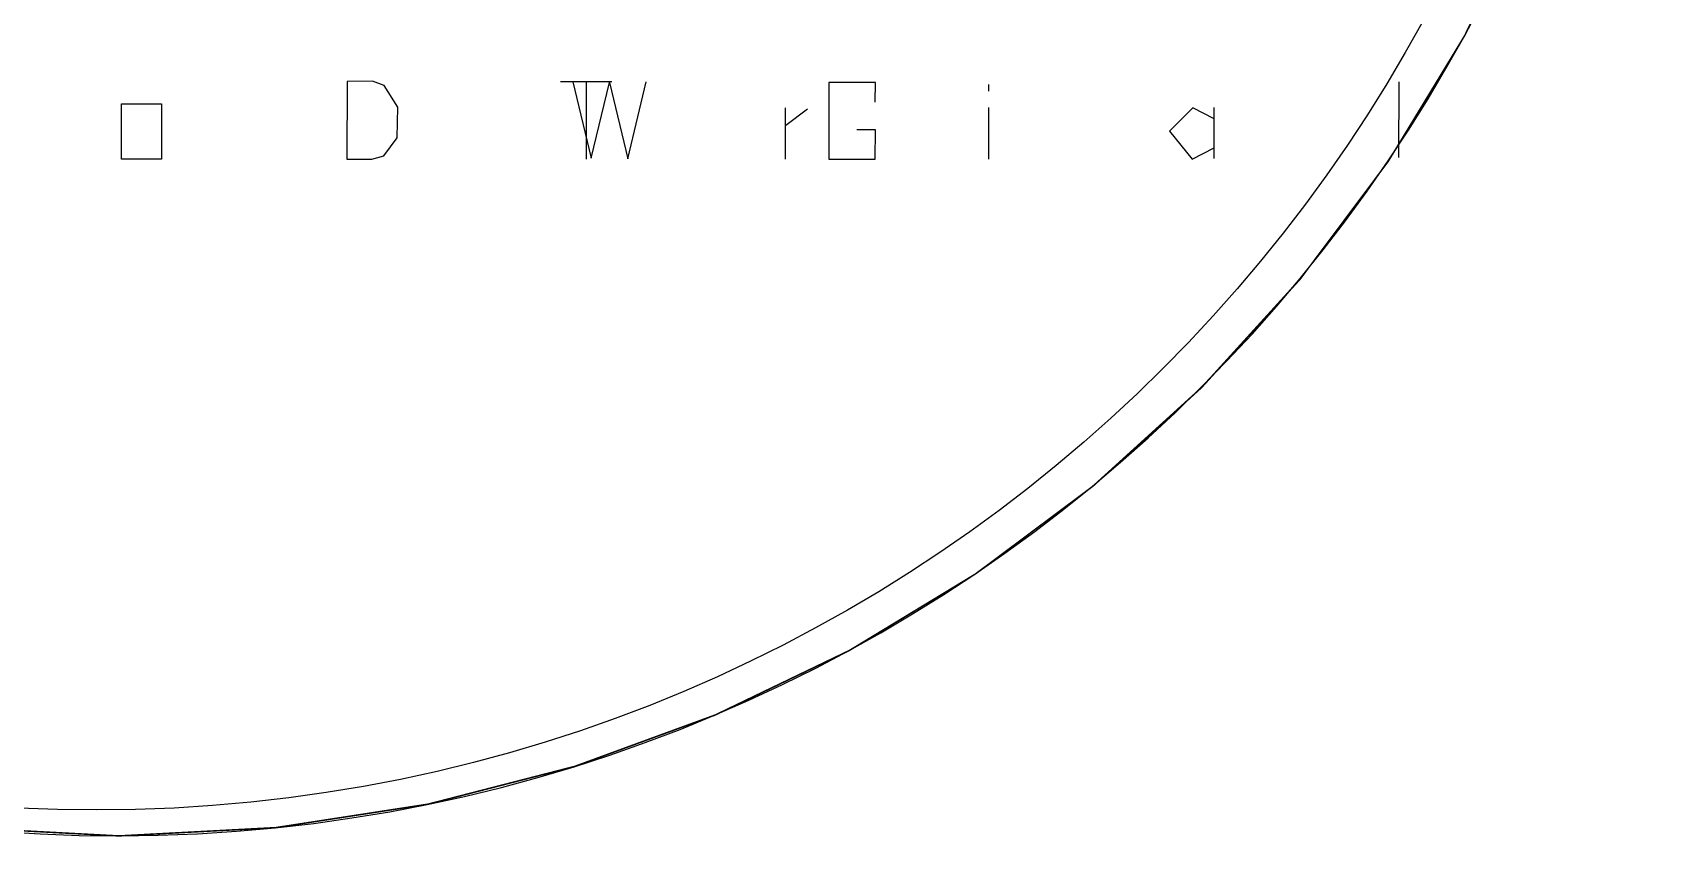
# Model space of a CAD drawing. Extents: x 0 to 595, y -1 to 841.
# Drawn here: x 387.9 to 475.9, y 88.7 to 132.9 of the extents above; entities that cross this region are included whole.
import ezdxf

# ---------------------------------------------------------------- set-up
doc = ezdxf.new("R2010")
doc.units = 0
doc.header["$MEASUREMENT"] = 0
doc.header["$XCLIPFRAME"] = 2
doc.linetypes.add('atContinuous2', pattern=[0])
doc.layers.add('at_Entity', color=7, linetype='Continuous')
doc.layers.add('at_Rect', color=7, linetype='Continuous')
picture_1 = doc.add_image_def('image1.jpg', size_in_pixel=(1446, 2048))

msp = doc.modelspace()

# ---------------------------------------------------------------- linework, layer by layer
at = {"color": 28}
for p, q in [((404.98, 130.247), (404.965, 126.04)), ((406.356, 130.262), (404.98, 130.247)), ((406.983, 130.033), (406.356, 130.262)), ((417.217, 130.225), (418.214, 126.093)), ((418.214, 126.093), (419.212, 130.201)), ((419.212, 130.201), (420.209, 126.046)), ((420.209, 126.046), (421.207, 130.225)), ((433.648, 130.185), (431.109, 130.185)), ((431.109, 130.185), (431.109, 126.04)), ((433.621, 129.12), (433.648, 130.185)), ((407.72, 128.859), (406.983, 130.033)), ((392.738, 129.026), (394.905, 129.026)), ((392.738, 126.04), (392.738, 129.026)), ((394.905, 129.026), (394.905, 126.04)), ((407.694, 127.183), (407.72, 128.859)), ((433.648, 127.618), (432.638, 127.618)), ((433.621, 126.04), (433.648, 127.618)), ((406.968, 126.209), (407.694, 127.183)), ((394.905, 126.04), (392.738, 126.04)), ((404.965, 126.04), (406.326, 126.04)), ((406.326, 126.04), (406.968, 126.209)), ((431.109, 126.04), (433.621, 126.04))]:
    msp.add_line(p, q, dxfattribs=at)
at = {"layer": 'at_Entity', "color": 7}
msp.add_lwpolyline([(475.237, 180.873, 0.0822, 0.0822, 0), (475.682, 172.37, 0.0822, 0.0822, 0), (475.229, 163.857, 0.0822, 0.0822, 0), (473.955, 155.597, 0.0822, 0.0822, 0), (471.9, 147.632, 0.0822, 0.0822, 0), (469.104, 140.001, 0.0822, 0.0822, 0), (465.609, 132.746, 0.0822, 0.0822, 0), (461.455, 125.906, 0.0822, 0.0822, 0), (456.683, 119.523, 0.0822, 0.0822, 0), (451.332, 113.636, 0.0822, 0.0822, 0), (445.444, 108.287, 0.0822, 0.0822, 0), (439.06, 103.516, 0.0822, 0.0822, 0), (432.219, 99.364, 0.0822, 0.0822, 0), (424.962, 95.871, 0.0822, 0.0822, 0), (417.331, 93.077, 0.0822, 0.0822, 0), (409.365, 91.024, 0.0822, 0.0822, 0), (401.105, 89.752, 0.0822, 0.0822, 0), (392.592, 89.302, 0.0822, 0.0822, 0), (384.08, 89.754, 0.0822, 0.0822, 0)], format="xyseb", dxfattribs=at)
msp.add_lwpolyline([(475.237, 180.873, 0.0822, 0.0822, 0), (475.682, 172.37, 0.0822, 0.0822, 0), (475.229, 163.857, 0.0822, 0.0822, 0), (473.955, 155.597, 0.0822, 0.0822, 0), (471.9, 147.632, 0.0822, 0.0822, 0), (469.104, 140.001, 0.0822, 0.0822, 0), (465.609, 132.746, 0.0822, 0.0822, 0), (461.455, 125.906, 0.0822, 0.0822, 0), (456.683, 119.523, 0.0822, 0.0822, 0), (451.332, 113.636, 0.0822, 0.0822, 0), (445.444, 108.287, 0.0822, 0.0822, 0), (439.06, 103.516, 0.0822, 0.0822, 0), (432.219, 99.364, 0.0822, 0.0822, 0), (424.962, 95.871, 0.0822, 0.0822, 0), (417.331, 93.077, 0.0822, 0.0822, 0), (409.365, 91.024, 0.0822, 0.0822, 0), (401.105, 89.752, 0.0822, 0.0822, 0), (392.592, 89.302, 0.0822, 0.0822, 0), (384.08, 89.754, 0.0822, 0.0822, 0)], format="xyseb", dxfattribs=at)
msp.add_lwpolyline([(475.237, 180.873, 0.0822, 0.0822, 0), (475.682, 172.37, 0.0822, 0.0822, 0), (475.229, 163.857, 0.0822, 0.0822, 0), (473.955, 155.597, 0.0822, 0.0822, 0), (471.9, 147.632, 0.0822, 0.0822, 0), (469.104, 140.001, 0.0822, 0.0822, 0), (465.609, 132.746, 0.0822, 0.0822, 0), (461.455, 125.906, 0.0822, 0.0822, 0), (456.683, 119.523, 0.0822, 0.0822, 0), (451.332, 113.636, 0.0822, 0.0822, 0), (445.444, 108.287, 0.0822, 0.0822, 0), (439.06, 103.516, 0.0822, 0.0822, 0), (432.219, 99.364, 0.0822, 0.0822, 0), (424.962, 95.871, 0.0822, 0.0822, 0), (417.331, 93.077, 0.0822, 0.0822, 0), (409.365, 91.024, 0.0822, 0.0822, 0), (401.105, 89.752, 0.0822, 0.0822, 0), (392.592, 89.302, 0.0822, 0.0822, 0), (384.08, 89.754, 0.0822, 0.0822, 0)], format="xyseb", dxfattribs=at)
msp.add_lwpolyline([(475.237, 180.873, 0.0822, 0.0822, 0), (475.682, 172.37, 0.0822, 0.0822, 0), (475.229, 163.857, 0.0822, 0.0822, 0), (473.955, 155.597, 0.0822, 0.0822, 0), (471.9, 147.632, 0.0822, 0.0822, 0), (469.104, 140.001, 0.0822, 0.0822, 0), (465.609, 132.746, 0.0822, 0.0822, 0), (461.455, 125.906, 0.0822, 0.0822, 0), (456.683, 119.523, 0.0822, 0.0822, 0), (451.332, 113.636, 0.0822, 0.0822, 0), (445.444, 108.287, 0.0822, 0.0822, 0), (439.06, 103.516, 0.0822, 0.0822, 0), (432.219, 99.364, 0.0822, 0.0822, 0), (424.962, 95.871, 0.0822, 0.0822, 0), (417.331, 93.077, 0.0822, 0.0822, 0), (409.365, 91.024, 0.0822, 0.0822, 0), (401.105, 89.752, 0.0822, 0.0822, 0), (392.592, 89.302, 0.0822, 0.0822, 0), (384.08, 89.754, 0.0822, 0.0822, 0)], format="xyseb", dxfattribs=at)
at = {"layer": 'at_Entity', "color": 7, "linetype": 'atContinuous2'}
msp.add_circle((391.384, 172.548), 81.838, dxfattribs=at)
for centre, start, end in [((392.678, 172.446), 180.03795, 269.94078), ((392.537, 172.455), 270.03797, 359.94077)]:
    msp.add_arc(centre, 83.144, start, end, dxfattribs=at)
at = {"layer": 'at_Rect', "color": 28}
for p, q in [((416.555, 130.246), (419.338, 130.246)), ((417.939, 130.246), (417.939, 126.04)), ((462.032, 130.231), (462.017, 126.124)), ((439.791, 129.718), (439.791, 130.091)), ((428.748, 128.816), (428.748, 126.04)), ((428.779, 127.883), (429.961, 128.769)), ((439.775, 128.832), (439.775, 126.04)), ((450.85, 128.816), (449.59, 127.557)), ((452.016, 128.225), (450.85, 128.816)), ((452, 128.832), (452, 126.064)), ((449.59, 127.557), (450.819, 126.04)), ((450.819, 126.04), (452.016, 126.639))]:
    msp.add_line(p, q, dxfattribs=at)

# ---------------------------------------------------------------- pictures from other files: only their frames are drawn
image = msp.add_image(picture_1, insert=(0, 0.007), size_in_units=(594.459, 841.545))
image.set_boundary_path([(0.0258, 2047.9834), (1446.026, 2047.9834), (1446.026, -0.0166), (0.0258, -0.0166), (0.0258, 2047.9834)])

doc.saveas('drawing.dxf')
